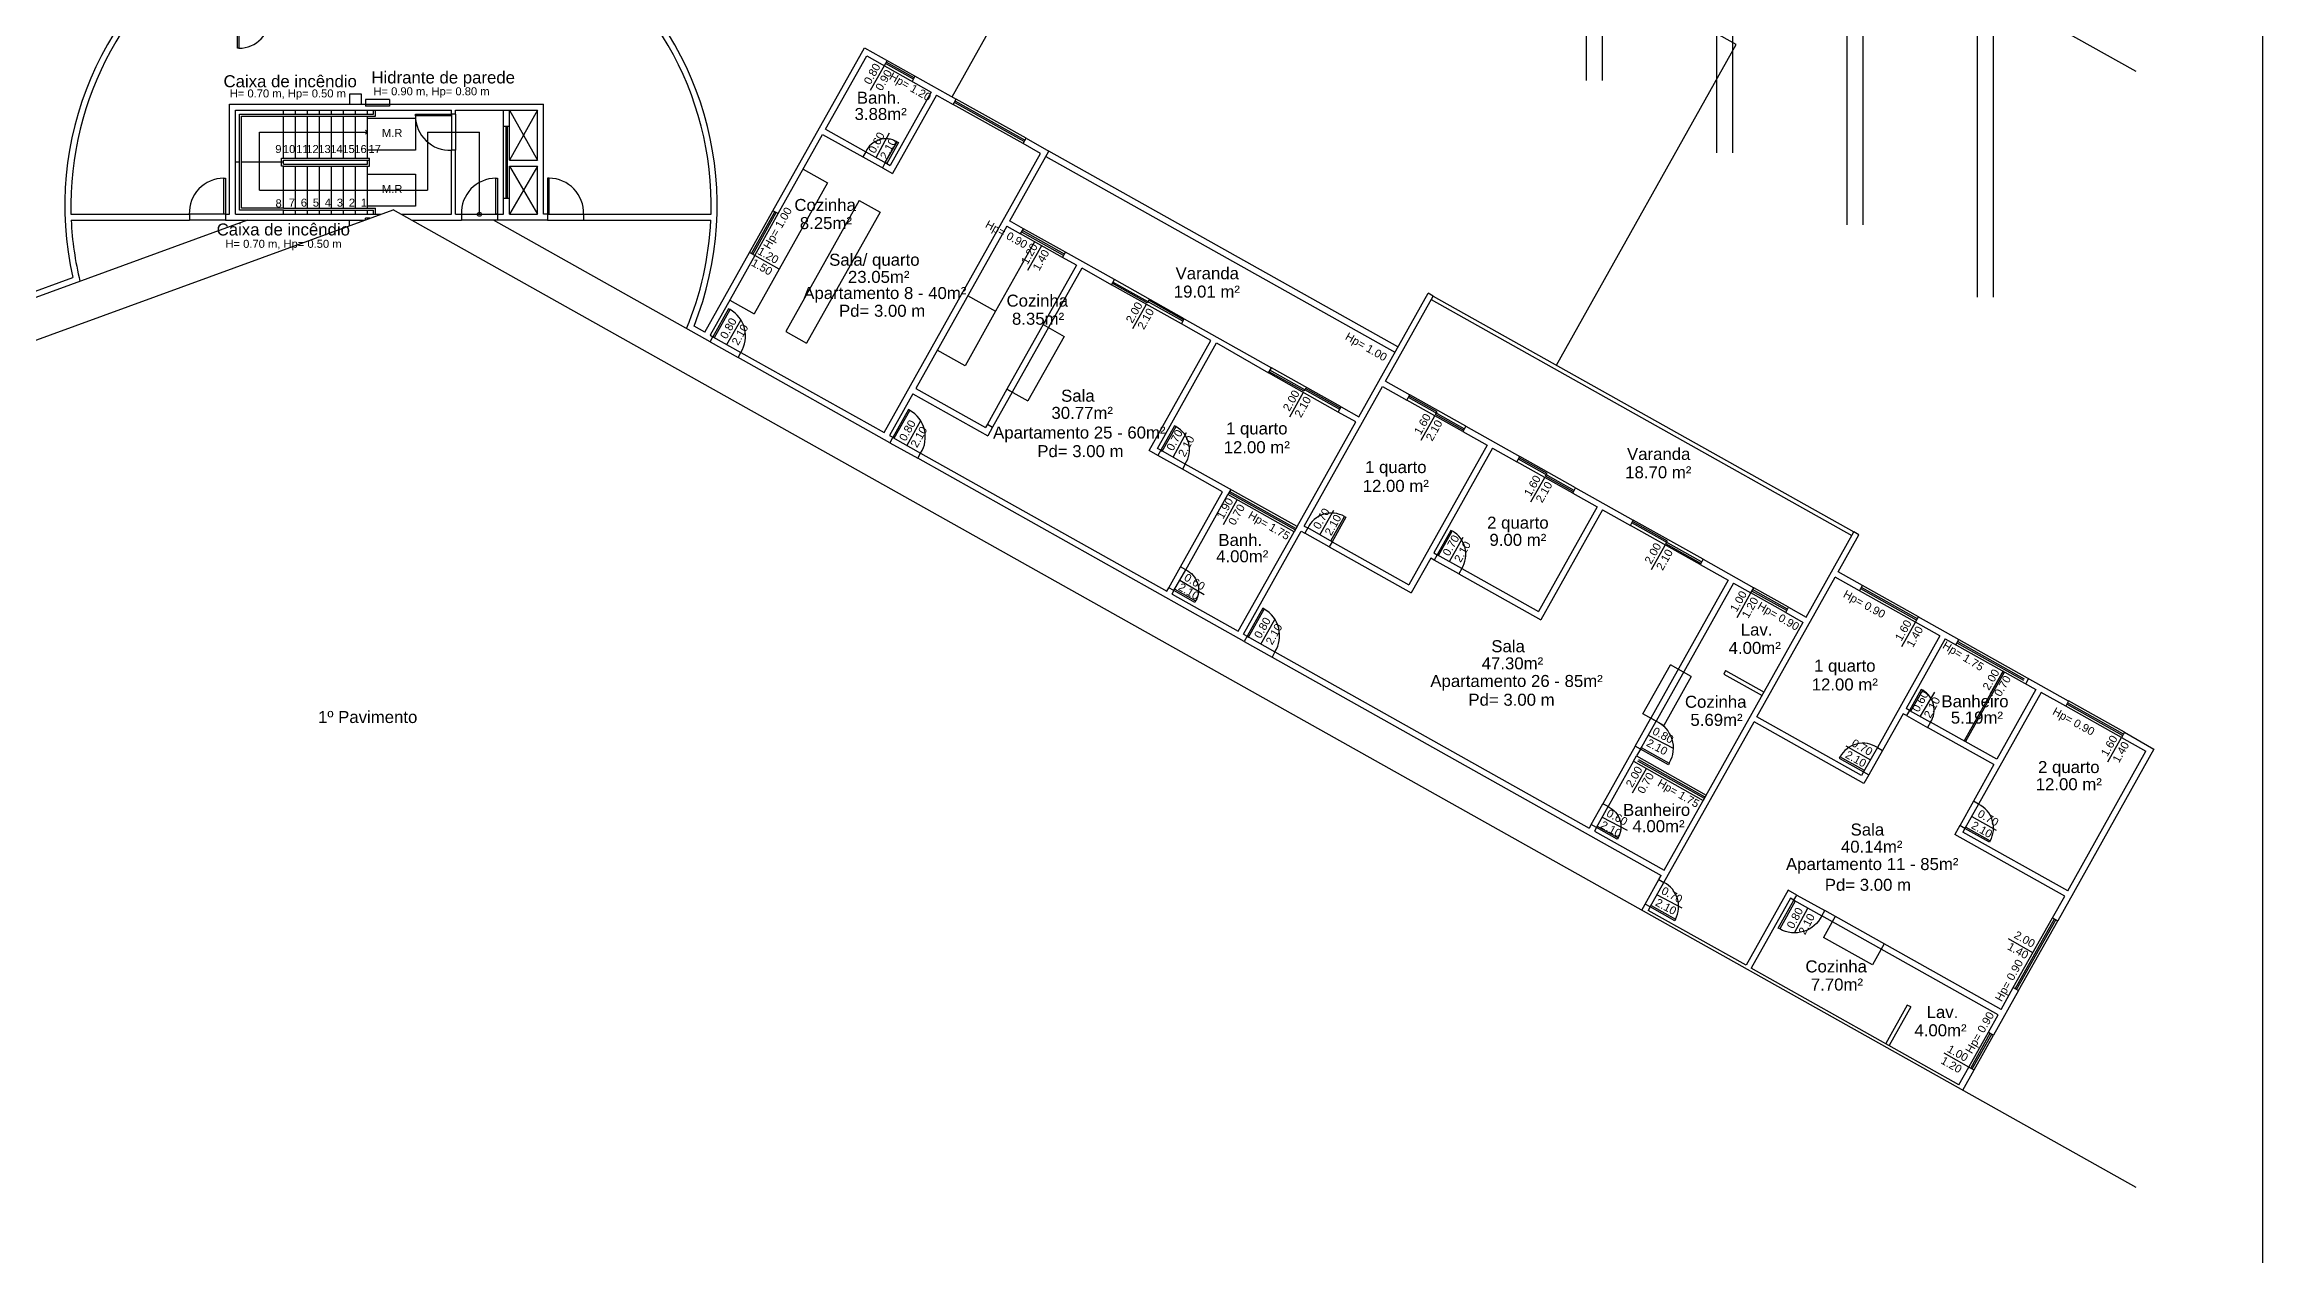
# Model space of a CAD drawing. Header units: millimetres. Extents: x -210 to 1173, y -437 to 320.
# Drawn here: x 736.5 to 792, y -213.7 to -183.4 of the extents above; entities that cross this region are included whole.
import ezdxf
from ezdxf.enums import TextEntityAlignment as Align

# ---------------------------------------------------------------- set-up
doc = ezdxf.new("R2010")
doc.units = ezdxf.units.MM
doc.header["$LTSCALE"] = 0.3
doc.linetypes.add('DASHDOTX2', pattern=[50.8, 25.4, -12.7, 0, -12.7])
doc.linetypes.add('DASHED2', pattern=[9.525, 6.35, -3.175])
for name, color, linetype in [('CORTE', 6, 'Continuous'), ('COTAS', 1, 'Continuous'), ('ESQUADRIAS', 3, 'Continuous'), ('LINHA DE CORTE', 6, 'DASHDOTX2'), ('PISO', 1, 'Continuous'), ('PROJEÇÃO', 1, 'DASHED2'), ('TEXTOS', 2, 'Continuous'), ('VISTA', 2, 'Continuous')]:
    doc.layers.add(name, color=color, linetype=linetype)
doc.styles.add('2MM 1_100', font='ARIAL.TTF', dxfattribs={"height": 0.2})
doc.styles.add('3MM 1_100', font='ARIAL.TTF', dxfattribs={"height": 0.3})

msp = doc.modelspace()

# ---------------------------------------------------------------- linework, layer by layer
for p, q in [((788.803, -184.12), (745.245, -159.686)), ((697.729, -204.917), (745.245, -187.578)), ((788.803, -212.011), (745.245, -187.578))]:
    msp.add_line(p, q)
at = {"layer": 'CORTE'}
for p, q in [((791.962, -145.996), (791.962, -190.996)), ((791.962, -173.888), (791.962, -218.888)), ((754.737, -187.601), (757.021, -183.528)), ((756.051, -185.564), (757.079, -183.732)), ((757.021, -183.528), (759.316, -184.815)), ((757.079, -183.732), (758.692, -184.637)), ((741.152, -184.941), (749.002, -184.941)), ((741.152, -187.691), (741.152, -184.941)), ((741.302, -185.091), (746.702, -185.091)), ((741.302, -187.691), (741.302, -185.091)), ((741.452, -184.941), (741.452, -184.941)), ((745.151, -184.821), (744.551, -184.821)), ((744.551, -184.821), (744.551, -184.991)), ((745.151, -184.991), (744.551, -184.991)), ((745.151, -184.821), (745.151, -184.991)), ((746.702, -185.191), (746.702, -185.091)), ((746.802, -185.091), (748.002, -185.091)), ((746.802, -185.191), (746.802, -185.091)), ((748.002, -185.091), (748.852, -185.091)), ((748.002, -187.691), (748.002, -185.091)), ((748.152, -186.341), (748.152, -185.091)), ((748.852, -185.091), (748.152, -186.341)), ((748.152, -185.091), (748.852, -186.341)), ((748.852, -186.341), (748.852, -185.091)), ((749.002, -187.691), (749.002, -184.941)), ((758.692, -184.637), (757.665, -186.47)), ((758.823, -184.711), (757.723, -186.674)), ((758.823, -184.711), (759.242, -184.946)), ((759.242, -184.946), (759.316, -184.815)), ((754.868, -187.675), (755.978, -185.695)), ((755.978, -185.695), (756.982, -186.258)), ((756.051, -185.564), (757.055, -186.127)), ((746.702, -187.691), (746.702, -186.091)), ((746.802, -187.691), (746.802, -186.091)), ((756.574, -186.023), (756.574, -186.023)), ((757.055, -186.127), (756.982, -186.258)), ((757.512, -193.147), (761.425, -186.17)), ((760.653, -187.852), (761.629, -186.112)), ((760.987, -185.924), (761.06, -185.793)), ((761.425, -186.17), (760.987, -185.924)), ((761.06, -185.793), (761.629, -186.112)), ((748.152, -186.341), (748.852, -186.341)), ((748.152, -186.491), (748.852, -186.491)), ((748.152, -187.691), (748.152, -186.491)), ((748.152, -186.491), (748.852, -187.691)), ((748.852, -186.491), (748.152, -187.691)), ((748.852, -187.691), (748.852, -186.491)), ((757.543, -186.401), (757.47, -186.532)), ((757.47, -186.532), (757.723, -186.674)), ((757.543, -186.401), (757.665, -186.47)), ((741.602, -187.841), (733.964, -190.629)), ((737.194, -187.691), (740.152, -187.691)), ((737.2, -187.841), (740.152, -187.841)), ((740.152, -187.691), (740.152, -187.841)), ((741.052, -187.691), (741.052, -187.841)), ((741.052, -187.691), (741.152, -187.691)), ((741.052, -187.841), (744.523, -187.841)), ((741.302, -187.691), (744.934, -187.691)), ((744.551, -187.831), (744.551, -187.791)), ((744.66, -187.791), (744.551, -187.791)), ((745.447, -187.691), (746.702, -187.691)), ((745.715, -187.841), (746.952, -187.841)), ((746.802, -187.691), (746.952, -187.691)), ((753.165, -190.878), (747.751, -187.841)), ((747.852, -187.691), (748.002, -187.691)), ((749.102, -187.841), (747.852, -187.841)), ((748.152, -187.691), (748.852, -187.691)), ((749.102, -187.691), (749.002, -187.691)), ((749.002, -187.841), (749.002, -187.841)), ((749.102, -187.691), (749.102, -187.841)), ((750.002, -187.691), (753.188, -187.691)), ((750.002, -187.691), (750.002, -187.841)), ((750.002, -187.841), (753.183, -187.841)), ((754.868, -187.675), (754.737, -187.601)), ((760.999, -188.052), (760.65, -187.857)), ((760.577, -187.987), (758.303, -192.043)), ((760.577, -187.987), (760.925, -188.183)), ((760.925, -188.183), (760.999, -188.052)), ((753.035, -190.637), (754.15, -188.648)), ((754.28, -188.721), (753.165, -190.71)), ((754.28, -188.721), (754.15, -188.648)), ((762.32, -188.965), (760.584, -192.061)), ((761.972, -188.77), (762.045, -188.639)), ((762.32, -188.965), (761.972, -188.77)), ((763.267, -189.324), (762.045, -188.639)), ((735.966, -189.739), (737.243, -189.273)), ((762.451, -189.038), (760.715, -192.135)), ((762.454, -189.033), (763.195, -189.452)), ((763.195, -189.452), (763.267, -189.324)), ((769.374, -192.749), (771.106, -189.66)), ((770.043, -191.862), (771.237, -189.734)), ((771.237, -189.734), (771.106, -189.66)), ((753.035, -190.637), (752.764, -190.485)), ((764.942, -190.427), (765.011, -190.303)), ((765.681, -190.849), (764.942, -190.427)), ((765.011, -190.303), (767.192, -191.525)), ((753.165, -190.71), (753.237, -190.75)), ((753.165, -190.878), (753.237, -190.75)), ((753.863, -191.27), (753.935, -191.141)), ((753.935, -191.141), (757.512, -193.147)), ((764.139, -193.597), (765.681, -190.849)), ((764.343, -193.54), (765.822, -190.904)), ((765.822, -190.904), (767.118, -191.656)), ((757.657, -193.398), (753.863, -191.269)), ((767.118, -191.656), (767.192, -191.525)), ((758.229, -192.174), (757.646, -193.215)), ((758.229, -192.174), (760.104, -193.225)), ((758.303, -192.043), (760.047, -193.021)), ((760.715, -192.135), (760.584, -192.061)), ((768.012, -195.481), (769.97, -191.993)), ((769.97, -191.993), (770.58, -192.335)), ((770.043, -191.862), (770.653, -192.204)), ((770.58, -192.335), (770.653, -192.204)), ((767.833, -195.496), (769.3, -192.879)), ((768.863, -192.634), (768.936, -192.503)), ((769.3, -192.879), (768.863, -192.634)), ((768.936, -192.503), (769.374, -192.749)), ((757.646, -193.215), (757.732, -193.264)), ((757.732, -193.264), (757.657, -193.398)), ((760.095, -192.934), (760.047, -193.021)), ((760.095, -192.934), (760.226, -193.007)), ((760.226, -193.007), (760.104, -193.225)), ((772.585, -193.459), (770.629, -196.949)), ((772.048, -192.987), (771.975, -193.118)), ((771.975, -193.118), (772.585, -193.46)), ((772.048, -192.987), (773.4, -193.745)), ((758.355, -193.789), (758.427, -193.661)), ((766.51, -198.364), (758.355, -193.789)), ((758.427, -193.661), (764.577, -197.109)), ((758.558, -193.734), (758.646, -193.783)), ((764.357, -193.72), (764.139, -193.597)), ((764.431, -193.589), (764.343, -193.54)), ((764.431, -193.589), (764.357, -193.72)), ((765.041, -193.931), (764.968, -194.062)), ((767.833, -195.496), (765.041, -193.931)), ((772.716, -193.533), (771.249, -196.15)), ((772.716, -193.533), (773.326, -193.876)), ((773.326, -193.876), (773.4, -193.745)), ((765.97, -194.624), (764.968, -194.062)), ((774.722, -194.658), (774.795, -194.527)), ((774.795, -194.527), (776.235, -195.335)), ((764.919, -196.499), (765.97, -194.624)), ((765.05, -196.572), (766.101, -194.697)), ((767.759, -195.626), (766.101, -194.697)), ((775.332, -195.001), (773.865, -197.618)), ((775.463, -195.074), (773.923, -197.822)), ((774.722, -194.658), (775.332, -195.001)), ((775.463, -195.074), (776.162, -195.466)), ((766.365, -198.112), (767.759, -195.626)), ((766.495, -198.185), (767.939, -195.612)), ((767.76, -195.627), (767.759, -195.626)), ((767.939, -195.612), (768.026, -195.661)), ((768.012, -195.481), (768.1, -195.53)), ((768.1, -195.53), (768.027, -195.661)), ((776.162, -195.466), (776.235, -195.335)), ((780.553, -197.757), (781.747, -195.629)), ((781.874, -195.7), (781.747, -195.629)), ((768.71, -195.872), (768.637, -196.003)), ((768.637, -196.003), (770.687, -197.153)), ((768.71, -195.873), (770.629, -196.949)), ((771.249, -196.15), (771.336, -196.199)), ((771.336, -196.199), (771.263, -196.33)), ((781.355, -196.625), (781.874, -195.7)), ((765.05, -196.572), (764.919, -196.499)), ((771.175, -196.281), (770.687, -197.153)), ((771.263, -196.33), (771.175, -196.281)), ((771.947, -196.541), (771.873, -196.672)), ((771.873, -196.672), (773.923, -197.822)), ((771.947, -196.541), (773.865, -197.618)), ((777.979, -196.313), (777.906, -196.444)), ((777.906, -196.444), (778.605, -196.836)), ((777.979, -196.313), (779.245, -197.023)), ((779.325, -200.245), (781.282, -196.756)), ((781.892, -197.098), (781.282, -196.756)), ((781.966, -196.968), (781.355, -196.625)), ((764.577, -197.109), (764.626, -197.022)), ((764.757, -197.095), (764.626, -197.022)), ((764.708, -197.183), (764.757, -197.095)), ((764.708, -197.183), (766.365, -198.112)), ((778.605, -196.836), (776.673, -200.281)), ((778.736, -196.909), (776.804, -200.355)), ((778.736, -196.909), (779.172, -197.154)), ((779.172, -197.154), (779.245, -197.023)), ((781.892, -197.098), (781.966, -196.968)), ((777.005, -204.079), (780.48, -197.887)), ((780.044, -197.643), (780.117, -197.512)), ((780.044, -197.643), (780.48, -197.888)), ((780.117, -197.512), (780.554, -197.757)), ((783.288, -197.88), (783.362, -197.75)), ((783.899, -198.223), (783.288, -197.88)), ((787.109, -199.858), (783.356, -197.75)), ((766.495, -198.185), (766.583, -198.234)), ((766.583, -198.234), (766.51, -198.364)), ((783.899, -198.223), (782.334, -201.014)), ((784.03, -198.296), (783.052, -200.039)), ((784.03, -198.296), (786.298, -199.568)), ((767.28, -198.625), (767.208, -198.755)), ((767.208, -198.755), (776.934, -204.21)), ((767.28, -198.625), (775.133, -203.029)), ((785.479, -199.106), (784.5, -200.85)), ((785.514, -199.125), (784.535, -200.869)), ((783.139, -200.088), (783.052, -200.039)), ((783.139, -200.088), (783.066, -200.219)), ((786.429, -199.64), (784.864, -202.431)), ((786.298, -199.568), (785.32, -201.31)), ((787.04, -199.982), (786.429, -199.64)), ((787.113, -199.851), (787.04, -199.982)), ((776.804, -200.355), (776.673, -200.281)), ((777.002, -204.388), (779.252, -200.376)), ((782, -201.916), (779.252, -200.376)), ((781.942, -201.711), (779.325, -200.245)), ((782.979, -200.17), (782.465, -201.087)), ((783.066, -200.219), (782.979, -200.17)), ((783.663, -200.381), (783.59, -200.512)), ((785.247, -201.441), (783.59, -200.512)), ((785.32, -201.31), (783.663, -200.381)), ((788.509, -200.633), (788.436, -200.764)), ((788.509, -200.633), (789.247, -201.055)), ((776.282, -200.979), (775.475, -202.419)), ((776.413, -201.053), (776.282, -200.979)), ((776.413, -201.053), (776.315, -201.227)), ((782.334, -201.014), (782.465, -201.087)), ((789.247, -201.055), (786.841, -205.344)), ((787.09, -204.595), (789.046, -201.106)), ((788.436, -200.764), (789.046, -201.106)), ((776.242, -201.358), (775.606, -202.492)), ((776.242, -201.358), (777.985, -202.336)), ((776.315, -201.227), (778.058, -202.205)), ((781.991, -201.624), (781.942, -201.711)), ((781.991, -201.624), (782.122, -201.698)), ((782.122, -201.698), (782, -201.916)), ((785.247, -201.441), (784.733, -202.358)), ((775.606, -202.492), (775.475, -202.419)), ((784.864, -202.431), (784.733, -202.358)), ((775.182, -202.942), (775.133, -203.029)), ((775.312, -203.015), (775.182, -202.942)), ((775.312, -203.015), (775.264, -203.103)), ((775.264, -203.102), (777.007, -204.08)), ((784.391, -202.968), (784.268, -203.186)), ((787.017, -204.727), (784.268, -203.186)), ((784.521, -203.042), (784.391, -202.968)), ((784.521, -203.042), (784.472, -203.129)), ((787.091, -204.596), (784.472, -203.129)), ((776.874, -204.316), (776.933, -204.21)), ((776.874, -204.316), (777.002, -204.388)), ((776.446, -205.079), (776.531, -204.927)), ((776.659, -204.999), (776.531, -204.927)), ((776.659, -204.999), (776.61, -205.086)), ((779.052, -206.456), (776.61, -205.086)), ((780.105, -204.579), (779.052, -206.456)), ((780.162, -204.783), (779.183, -206.53)), ((780.323, -204.701), (780.105, -204.579)), ((780.249, -204.832), (780.162, -204.783)), ((780.249, -204.832), (780.323, -204.701)), ((780.947, -205.223), (781.021, -205.092)), ((785.426, -207.56), (781.021, -205.092)), ((786.71, -205.271), (787.016, -204.726)), ((785.353, -207.691), (780.947, -205.223)), ((786.71, -205.271), (786.841, -205.344)), ((784.371, -209.442), (779.183, -206.53)), ((785.863, -207.089), (785.239, -208.201)), ((785.426, -207.56), (785.732, -207.015)), ((785.732, -207.015), (785.863, -207.089)), ((785.109, -208.127), (785.353, -207.691)), ((785.109, -208.127), (785.239, -208.201)), ((784.824, -208.636), (784.824, -208.636)), ((784.824, -208.636), (784.824, -208.636)), ((784.371, -209.442), (784.619, -209)), ((784.467, -209.579), (784.75, -209.073)), ((784.619, -209), (784.75, -209.073))]:
    msp.add_line(p, q, dxfattribs=at)
msp.add_lwpolyline([(744.451, -184.941), (744.451, -184.691), (744.151, -184.691), (744.151, -184.941)], close=True, dxfattribs=at)
msp.add_lwpolyline([(744.151, -187.977), (744.151, -187.841), (744.451, -187.841), (744.451, -187.867)], dxfattribs=at)
for radius, start, end in [(8.15, 338.3048, 192.7624), (8, 120.7439, 181.5674), (8, 358.4307, 61.556), (8, 182.6425, 193.7063), (8, 337.3907, 357.3556)]:
    msp.add_arc((745.191, -187.472), radius, start, end, dxfattribs=at)
at = {"layer": 'COTAS'}
for p, q in [((757.177, -184.588), (757.521, -183.975)), ((741.902, -187.091), (741.902, -185.641)), ((741.902, -185.641), (744.602, -185.641)), ((744.602, -185.641), (744.552, -185.59)), ((744.602, -185.641), (744.552, -185.69)), ((746.102, -185.641), (747.402, -185.641)), ((746.102, -185.641), (746.102, -187.091)), ((747.402, -187.691), (747.402, -185.641)), ((757.317, -186.274), (757.647, -185.653)), ((741.902, -187.091), (746.102, -187.091)), ((761.108, -189.084), (761.452, -188.47)), ((754.894, -189.065), (754.281, -188.721)), ((763.726, -190.549), (764.07, -189.936)), ((753.586, -190.946), (753.93, -190.333)), ((767.651, -192.751), (767.995, -192.138)), ((758.422, -192.852), (758.078, -193.465)), ((770.932, -193.339), (771.276, -192.725)), ((764.736, -193.76), (765.067, -193.14)), ((773.678, -194.879), (774.022, -194.266)), ((765.995, -195.443), (766.339, -194.83)), ((768.405, -195.701), (768.749, -195.088)), ((771.641, -196.37), (771.985, -195.757)), ((776.69, -196.568), (777.034, -195.955)), ((764.903, -196.834), (765.509, -197.19)), ((778.828, -197.767), (779.172, -197.154)), ((766.931, -198.429), (767.275, -197.816)), ((782.944, -198.493), (783.288, -197.88)), ((785.481, -199.103), (785.157, -199.677)), ((783.758, -199.629), (783.401, -200.235)), ((776.609, -200.704), (777.229, -201.034)), ((781.549, -200.975), (782.162, -201.319)), ((788.092, -201.377), (788.436, -200.764)), ((776.218, -202.151), (776.562, -201.538)), ((775.459, -202.754), (776.079, -203.084)), ((784.694, -202.737), (785.307, -203.081)), ((776.831, -204.693), (777.451, -205.024)), ((780.267, -205.648), (780.598, -205.028)), ((786.221, -206.143), (785.608, -205.799)), ((784.619, -209), (784.006, -208.656))]:
    msp.add_line(p, q, dxfattribs=at)
msp.add_circle((747.402, -187.691), 0.05, dxfattribs=at)
at = {"layer": 'ESQUADRIAS'}
for p, q in [((761.014, -185.876), (759.269, -184.898)), ((761.033, -185.841), (759.288, -184.863)), ((754.197, -188.675), (754.784, -187.628)), ((754.232, -188.694), (754.819, -187.647)), ((761.999, -188.722), (760.952, -188.135)), ((762.018, -188.687), (760.972, -188.1)), ((764.088, -189.904), (763.216, -189.415)), ((764.976, -190.364), (763.232, -189.386)), ((764.126, -189.836), (764.087, -189.906)), ((764.999, -190.325), (764.126, -189.836)), ((768.008, -192.114), (767.136, -191.625)), ((768.9, -192.569), (767.155, -191.59)), ((768.047, -192.045), (768.008, -192.114)), ((768.919, -192.534), (768.047, -192.045)), ((772.012, -193.052), (770.616, -192.27)), ((771.334, -192.626), (770.636, -192.235)), ((771.294, -192.696), (771.334, -192.626)), ((771.992, -193.087), (771.294, -192.696)), ((774.758, -194.593), (773.363, -193.81)), ((774.08, -194.167), (773.382, -193.775)), ((774.041, -194.236), (774.08, -194.167)), ((774.739, -194.628), (774.041, -194.236)), ((777.943, -196.379), (776.198, -195.401)), ((777.09, -195.855), (776.218, -195.366)), ((777.051, -195.925), (777.09, -195.855)), ((777.923, -196.414), (777.051, -195.925)), ((780.071, -197.595), (779.199, -197.106)), ((780.091, -197.56), (779.218, -197.071)), ((783.315, -197.832), (781.919, -197.05)), ((783.335, -197.798), (781.939, -197.015)), ((788.462, -200.716), (787.067, -199.934)), ((788.482, -200.681), (787.086, -199.899)), ((785.78, -207.042), (786.758, -205.298)), ((785.815, -207.062), (786.793, -205.317)), ((784.667, -209.027), (785.157, -208.154)), ((784.702, -209.046), (785.191, -208.174))]:
    msp.add_line(p, q, dxfattribs=at)
at = {"layer": 'ESQUADRIAS', "extrusion": (-4.20167e-10, 2.37721e-09, 1), "elevation": 0}
msp.add_lwpolyline([(741.352, -182.741), (741.392, -182.741), (741.392, -183.541), (741.352, -183.541)], close=True, dxfattribs=at)
at = {"layer": 'ESQUADRIAS'}
for points in [[(746.702, -185.191), (746.702, -185.231), (745.802, -185.231), (745.802, -185.191)], [(757.578, -186.42), (757.544, -186.401), (757.837, -185.877), (757.872, -185.897)], [(741.052, -187.691), (741.012, -187.691), (741.012, -186.791), (741.052, -186.791)], [(747.852, -187.691), (747.812, -187.691), (747.812, -186.791), (747.852, -186.791)], [(749.102, -187.691), (749.142, -187.691), (749.142, -186.791), (749.102, -186.791)], [(753.237, -190.75), (753.272, -190.77), (753.663, -190.072), (753.628, -190.052)], [(757.729, -193.269), (757.764, -193.289), (758.155, -192.591), (758.12, -192.572)], [(764.431, -193.589), (764.465, -193.608), (764.808, -192.998), (764.773, -192.978)], [(768.71, -195.872), (768.675, -195.853), (769.018, -195.242), (769.053, -195.262)], [(771.336, -196.199), (771.371, -196.219), (771.713, -195.608), (771.678, -195.589)], [(766.583, -198.234), (766.618, -198.254), (767.009, -197.556), (766.974, -197.536)], [(783.139, -200.088), (783.174, -200.108), (783.468, -199.584), (783.433, -199.565)], [(781.991, -201.624), (782.011, -201.589), (781.4, -201.247), (781.381, -201.281)], [(784.523, -203.042), (784.542, -203.008), (785.153, -203.349), (785.134, -203.384)], [(776.679, -204.964), (777.289, -205.307), (777.27, -205.342), (776.659, -204.999)]]:
    msp.add_lwpolyline(points, close=True, dxfattribs=at)
at = {"layer": 'ESQUADRIAS', "extrusion": (-5.99313e-17, -1.06793e-16, -1)}
msp.add_lwpolyline([(-764.756, -197.095), (-764.776, -197.061), (-765.299, -197.354), (-765.28, -197.389)], close=True, dxfattribs=at)
at = {"layer": 'ESQUADRIAS', "extrusion": (-5.98874e-17, -1.06818e-16, -1)}
for points in [[(-776.413, -201.053), (-776.432, -201.018), (-777.13, -201.409), (-777.111, -201.444)], [(-775.312, -203.015), (-775.332, -202.98), (-775.855, -203.274), (-775.836, -203.309)]]:
    msp.add_lwpolyline(points, close=True, dxfattribs=at)
at = {"layer": 'ESQUADRIAS', "extrusion": (3.07119e-13, 8.67055e-14, -1), "elevation": 0}
msp.add_lwpolyline([(-780.249, -204.832), (-780.284, -204.852), (-779.893, -205.55), (-779.858, -205.53)], close=True, dxfattribs=at)
at = {"layer": 'LINHA DE CORTE'}
for p, q in [((746.802, -185.191), (746.702, -185.191)), ((746.802, -186.091), (746.702, -186.091)), ((746.952, -187.691), (746.952, -187.841)), ((747.852, -187.691), (747.852, -187.841))]:
    msp.add_line(p, q, dxfattribs=at)
at = {"layer": 'PISO'}
for p, q in [((742.502, -185.191), (742.502, -185.091)), ((742.802, -185.191), (742.802, -185.091)), ((743.102, -185.191), (743.102, -185.091)), ((743.402, -185.191), (743.402, -185.091)), ((743.702, -185.191), (743.702, -185.091)), ((744.002, -185.191), (744.002, -185.091)), ((744.602, -185.191), (744.602, -185.091)), ((742.502, -186.291), (742.502, -185.241)), ((742.802, -186.291), (742.802, -185.241)), ((743.102, -186.291), (743.102, -185.241)), ((743.402, -186.291), (743.402, -185.241)), ((743.702, -186.291), (743.702, -185.241)), ((744.002, -186.291), (744.002, -185.241)), ((744.602, -186.291), (744.602, -185.241)), ((746.702, -185.191), (746.702, -186.091)), ((746.802, -185.191), (746.802, -186.091)), ((741.402, -186.391), (741.302, -186.391)), ((742.502, -186.391), (741.452, -186.391)), ((742.502, -187.541), (742.502, -186.491)), ((741.052, -187.691), (740.152, -187.691)), ((741.052, -187.841), (740.152, -187.841)), ((742.502, -187.691), (742.502, -187.591)), ((746.952, -187.691), (747.852, -187.691)), ((747.852, -187.841), (746.952, -187.841)), ((749.102, -187.691), (750.002, -187.691)), ((749.102, -187.841), (750.002, -187.841)), ((764.942, -190.427), (763.195, -189.452)), ((765.011, -190.303), (763.267, -189.324)), ((761.086, -191.474), (761.135, -191.387)), ((768.863, -192.634), (767.119, -191.656)), ((768.936, -192.503), (767.192, -191.525)), ((760.584, -192.061), (760.095, -192.934)), ((760.715, -192.135), (760.226, -193.007)), ((771.975, -193.118), (770.58, -192.335)), ((772.048, -192.987), (770.653, -192.204)), ((764.968, -194.062), (764.357, -193.72)), ((765.041, -193.931), (764.431, -193.589)), ((774.722, -194.658), (773.326, -193.876)), ((774.795, -194.527), (773.4, -193.745)), ((768.637, -196.003), (768.027, -195.661)), ((768.71, -195.872), (768.1, -195.53)), ((777.906, -196.444), (776.162, -195.466)), ((777.979, -196.313), (776.235, -195.335)), ((771.947, -196.541), (771.336, -196.199)), ((764.626, -197.022), (764.919, -196.499)), ((764.756, -197.095), (765.05, -196.572)), ((771.873, -196.672), (771.263, -196.33)), ((776.282, -200.979), (776.673, -200.281)), ((776.413, -201.053), (776.804, -200.355)), ((782.334, -201.014), (781.991, -201.624)), ((782.465, -201.087), (782.122, -201.697)), ((775.182, -202.942), (775.475, -202.419)), ((775.312, -203.015), (775.606, -202.492)), ((784.734, -202.358), (784.392, -202.969)), ((784.865, -202.431), (784.523, -203.042)), ((776.531, -204.927), (776.874, -204.316)), ((776.659, -204.999), (777.002, -204.388)), ((780.249, -204.832), (780.947, -205.223)), ((780.323, -204.701), (781.021, -205.092))]:
    msp.add_line(p, q, dxfattribs=at)
at = {"layer": 'PISO', "extrusion": (1.06843e-16, -5.98433e-17, -1)}
for p, q in [((757.055, -186.127), (757.578, -186.42)), ((756.982, -186.258), (757.505, -186.551))]:
    msp.add_line(p, q, dxfattribs=at)
at = {"layer": 'PISO', "extrusion": (1.06824e-16, -5.98768e-17, -1)}
for p, q in [((753.165, -190.878), (753.863, -191.27)), ((753.237, -190.75), (753.935, -191.141))]:
    msp.add_line(p, q, dxfattribs=at)
at = {"layer": 'PISO', "extrusion": (1.06818e-16, -5.98874e-17, -1)}
for p, q in [((757.657, -193.398), (758.355, -193.789)), ((757.729, -193.269), (758.427, -193.661)), ((766.51, -198.364), (767.208, -198.755)), ((766.583, -198.234), (767.28, -198.625))]:
    msp.add_line(p, q, dxfattribs=at)
at = {"layer": 'PISO', "extrusion": (1.06837e-16, -5.98539e-17, -1)}
for p, q in [((783.139, -200.088), (783.663, -200.381)), ((783.066, -200.219), (783.59, -200.512))]:
    msp.add_line(p, q, dxfattribs=at)
at = {"layer": 'PISO'}
for points in [[(744.602, -185.289), (745.802, -185.289), (745.802, -186.089), (744.602, -186.089)], [(744.602, -186.689), (745.802, -186.689), (745.802, -187.489), (744.602, -187.489)]]:
    msp.add_lwpolyline(points, close=True, dxfattribs=at)
at = {"layer": 'PISO', "extrusion": (-4.19464e-10, 2.37568e-09, 1)}
msp.add_arc((741.392, -182.78, 0), 0.761, 269.999, 2.9366, dxfattribs=at)
at = {"layer": 'PISO'}
for centre, radius, start, end in [((746.666, -185.228), 0.864, 180.2167, 272.3852), ((757.562, -186.367), 0.561, 60.7465, 154.6964), ((741.015, -187.655), 0.864, 90.2167, 182.3852), ((747.815, -187.655), 0.864, 90.2167, 182.3852), ((749.138, -187.655), 0.864, 357.6128, 89.7813), ((753.291, -190.736), 0.761, 327.791, 60.7286), ((757.783, -193.255), 0.761, 327.7853, 60.7229), ((764.484, -193.574), 0.661, 327.359, 60.7284), ((768.694, -195.819), 0.661, 60.7386, 154.1079), ((771.39, -196.185), 0.661, 327.3472, 60.7166), ((766.637, -198.22), 0.761, 327.7853, 60.7229), ((783.193, -200.074), 0.561, 326.791, 60.7409), ((781.977, -201.57), 0.661, 57.3234, 150.6928), ((784.576, -203.026), 0.661, 330.7889, 64.1583), ((776.686, -204.991), 0.681, 332.3678, 62.3678)]:
    msp.add_arc(centre, radius, start, end, dxfattribs=at)
at = {"layer": 'PISO', "extrusion": (-5.99313e-17, -1.06793e-16, -1)}
msp.add_arc((-764.81, -197.079), 0.561, 115.3508, 209.3007, dxfattribs=at)
at = {"layer": 'PISO', "extrusion": (-5.98874e-17, -1.06818e-16, -1)}
for centre, radius, start, end in [((-776.482, -201.031), 0.749, 115.506, 209.6781), ((-775.366, -202.999), 0.561, 115.3272, 209.2771)]:
    msp.add_arc(centre, radius, start, end, dxfattribs=at)
at = {"layer": 'PISO', "extrusion": (3.07119e-13, 8.67055e-14, -1)}
msp.add_arc((-780.265, -204.886), 0.761, 206.3215, 299.2591, dxfattribs=at)
at = {"layer": 'PROJEÇÃO'}
for p, q in [((757.521, -183.975), (757.595, -183.844)), ((758.246, -184.318), (757.548, -183.927)), ((758.265, -184.283), (757.568, -183.892)), ((758.219, -184.366), (758.292, -184.235)), ((744.302, -185.191), (744.302, -185.091)), ((744.302, -186.291), (744.302, -185.241)), ((748.002, -185.491), (748.152, -185.491)), ((748.057, -185.491), (748.057, -187.291)), ((748.097, -185.491), (748.097, -187.291)), ((748.002, -187.291), (748.152, -187.291)), ((766.175, -194.566), (766.102, -194.697)), ((767.786, -195.579), (766.129, -194.649)), ((767.805, -195.544), (766.148, -194.614)), ((767.832, -195.496), (767.759, -195.626)), ((784.297, -198.45), (784.37, -198.319)), ((784.324, -198.402), (786.068, -199.38)), ((784.343, -198.367), (786.088, -199.345)), ((786.041, -199.428), (786.115, -199.297)), ((776.242, -201.358), (776.315, -201.227)), ((778.013, -202.288), (776.269, -201.31)), ((778.033, -202.253), (776.288, -201.275)), ((777.988, -202.328), (778.061, -202.197))]:
    msp.add_line(p, q, dxfattribs=at)
at = {"layer": 'VISTA'}
for p, q in [((775.058, -167.585), (775.058, -184.351)), ((775.458, -167.585), (775.458, -184.351)), ((778.315, -169.388), (778.315, -186.154)), ((778.715, -169.388), (778.715, -186.154)), ((781.572, -171.192), (781.572, -187.957)), ((781.972, -171.192), (781.972, -187.957)), ((784.828, -172.995), (784.828, -189.76)), ((785.228, -172.995), (785.228, -189.76)), ((759.212, -184.756), (764.457, -175.404)), ((778.804, -183.45), (764.457, -175.404)), ((774.313, -191.459), (778.804, -183.45)), ((744.752, -185.191), (744.752, -185.091)), ((744.802, -185.241), (744.802, -185.091)), ((760.987, -185.924), (759.242, -184.946)), ((761.06, -185.793), (759.316, -184.815)), ((741.402, -185.191), (744.752, -185.191)), ((741.402, -187.591), (741.402, -185.191)), ((741.452, -185.241), (744.802, -185.241)), ((741.452, -187.541), (741.452, -185.241)), ((761.555, -186.244), (770.279, -191.136)), ((770.354, -191.002), (761.629, -186.112)), ((742.452, -186.291), (744.652, -186.291)), ((742.452, -186.491), (742.452, -186.291)), ((742.502, -186.491), (742.452, -186.491)), ((742.502, -186.341), (744.652, -186.341)), ((742.502, -186.441), (742.502, -186.341)), ((742.502, -186.441), (744.602, -186.441)), ((742.502, -186.491), (744.652, -186.491)), ((742.802, -187.541), (742.802, -186.491)), ((743.102, -187.541), (743.102, -186.491)), ((743.402, -187.541), (743.402, -186.491)), ((743.702, -187.541), (743.702, -186.491)), ((744.002, -187.541), (744.002, -186.491)), ((744.302, -187.541), (744.302, -186.491)), ((744.602, -186.441), (744.602, -186.341)), ((744.602, -187.541), (744.602, -186.491)), ((744.652, -186.341), (744.652, -186.291)), ((744.652, -186.491), (744.652, -186.341)), ((755.491, -186.562), (756.103, -186.905)), ((756.103, -186.905), (754.269, -190.176)), ((756.888, -187.345), (755.054, -190.617)), ((756.887, -187.345), (757.411, -187.639)), ((742.502, -187.591), (741.402, -187.591)), ((742.502, -187.541), (741.452, -187.541)), ((742.502, -187.541), (744.802, -187.541)), ((742.502, -187.591), (744.752, -187.591)), ((742.802, -187.691), (742.802, -187.591)), ((743.102, -187.691), (743.102, -187.591)), ((743.402, -187.691), (743.402, -187.591)), ((743.702, -187.691), (743.702, -187.591)), ((744.002, -187.691), (744.002, -187.591)), ((744.302, -187.691), (744.302, -187.591)), ((744.602, -187.691), (744.602, -187.591)), ((744.752, -187.691), (744.752, -187.591)), ((744.802, -187.691), (744.802, -187.541)), ((754.15, -188.648), (754.737, -187.601)), ((754.281, -188.721), (754.868, -187.675)), ((757.411, -187.639), (755.578, -190.91)), ((761.273, -188.378), (760.299, -190.116)), ((761.972, -188.77), (760.925, -188.183)), ((762.045, -188.639), (760.999, -188.052)), ((753.659, -189.834), (754.269, -190.178)), ((760.299, -190.116), (759.537, -191.475)), ((759.6, -189.724), (760.299, -190.116)), ((771.188, -189.822), (781.697, -195.715)), ((771.237, -189.734), (781.747, -195.629)), ((755.054, -190.617), (755.578, -190.91)), ((761.488, -190.449), (762.012, -190.742)), ((759.537, -191.475), (758.841, -191.084)), ((762.012, -190.742), (761.108, -192.355)), ((760.584, -192.061), (761.108, -192.355)), ((780.044, -197.643), (779.172, -197.154)), ((780.117, -197.512), (779.245, -197.023)), ((783.288, -197.88), (781.892, -197.098)), ((783.362, -197.75), (781.966, -196.968)), ((776.477, -200.171), (777.162, -198.95)), ((777.685, -199.244), (777.162, -198.95)), ((777.685, -199.244), (777, -200.465)), ((778.543, -199.094), (778.494, -199.181)), ((778.494, -199.181), (779.453, -199.719)), ((778.543, -199.094), (779.502, -199.632)), ((788.436, -200.764), (787.04, -199.982)), ((788.509, -200.633), (787.113, -199.851)), ((777, -200.465), (776.477, -200.171)), ((781.282, -205.239), (780.989, -205.762)), ((785.732, -207.015), (786.71, -205.271)), ((785.863, -207.089), (786.841, -205.344)), ((782.211, -206.447), (780.989, -205.762)), ((782.504, -205.923), (782.211, -206.447)), ((783.081, -207.45), (782.543, -208.409)), ((783.168, -207.499), (782.63, -208.458)), ((783.168, -207.499), (783.081, -207.45)), ((784.619, -209), (785.109, -208.127)), ((784.75, -209.073), (785.239, -208.201))]:
    msp.add_line(p, q, dxfattribs=at)

# ---------------------------------------------------------------- texts
at = {"layer": 'TEXTOS', "style": '2MM 1_100'}
for s, rotation, p in [('0.80', 60.7166, (757.213, -184.182)), ('0.90', 60.7166, (757.502, -184.339)), ('Hp= 1.20', 330.1792, (758.17, -184.504)), ('0.60', 61.9287, (757.322, -185.901)), ('2.10', 61.9287, (757.615, -186.052)), ('Hp= 1.00', 60.1759, (754.851, -188.035)), ('Hp= 0.90', 331.254, (760.571, -188.192)), ('1.20', 60.7166, (761.143, -188.678)), ('1.50', 330.7133, (754.461, -189.008)), ('1.20', 330.7133, (754.618, -188.718)), ('1.40', 60.7166, (761.433, -188.835)), ('2.00', 60.7166, (763.762, -190.144)), ('2.10', 60.7166, (764.051, -190.301)), ('0.80', 60.7166, (753.621, -190.54)), ('2.10', 60.7166, (753.911, -190.697)), ('Hp= 1.00', 330.1792, (769.562, -191.002)), ('2.00', 60.7166, (767.686, -192.346)), ('2.10', 60.7166, (767.976, -192.503)), ('0.80', 60.7166, (758.095, -193.092)), ('1.60', 60.7166, (770.967, -192.933)), ('2.10', 60.7166, (771.257, -193.09)), ('2.10', 60.7166, (758.382, -193.254)), ('0.70', 61.9287, (764.771, -193.334)), ('2.10', 61.9287, (765.064, -193.485)), ('1.60', 60.7166, (773.714, -194.474)), ('2.10', 60.7166, (774.004, -194.631)), ('1.90', 60.7166, (766.03, -195.038)), ('0.70', 60.7166, (766.32, -195.195)), ('Hp= 1.75', 330.1792, (767.136, -195.467)), ('0.70', 60.7166, (768.44, -195.296)), ('2.10', 60.7166, (768.73, -195.453)), ('0.70', 60.7166, (771.677, -195.965)), ('2.10', 60.7166, (771.966, -196.122)), ('2.00', 60.7166, (776.725, -196.163)), ('2.10', 60.7166, (777.015, -196.32)), ('0.60', 329.5046, (765.274, -196.874)), ('2.10', 329.5046, (765.129, -197.114)), ('1.00', 60.7166, (778.863, -197.361)), ('1.20', 60.7166, (779.153, -197.519)), ('Hp= 0.90', 331.2415, (782.01, -197.431)), ('0.80', 60.7166, (766.966, -198.024)), ('Hp= 0.90', 330.1792, (779.863, -197.734)), ('1.60', 60.7041, (782.98, -198.088)), ('2.10', 60.7166, (767.256, -198.181)), ('1.40', 60.7041, (783.269, -198.245)), ('Hp= 1.75', 328.7078, (784.481, -198.731)), ('2.00', 60.1352, (785.173, -199.317)), ('0.70', 60.1352, (785.461, -199.477)), ('0.60', 61.9287, (783.406, -199.862)), ('2.10', 61.9287, (783.699, -200.013)), ('Hp= 0.90', 331.2415, (787.24, -200.364)), ('0.80', 331.9287, (776.981, -200.709)), ('2.10', 331.9287, (776.83, -201.002)), ('2.10', 330.7404, (781.798, -201.3)), ('0.70', 330.7404, (781.955, -201.01)), ('1.60', 60.7041, (788.127, -200.972)), ('1.40', 60.7041, (788.417, -201.129)), ('2.00', 60.7166, (776.254, -201.745)), ('0.70', 60.7166, (776.543, -201.902)), ('Hp= 1.75', 330.1792, (777.366, -202.16)), ('2.10', 331.9287, (775.681, -203.052)), ('0.60', 331.9287, (775.831, -202.759)), ('2.10', 330.7404, (784.947, -203.065)), ('0.70', 330.7404, (785.104, -202.775)), ('0.70', 331.9287, (777.203, -204.698)), ('2.10', 331.9287, (777.052, -204.991)), ('0.80', 61.9107, (780.272, -205.275)), ('2.10', 61.9107, (780.566, -205.426)), ('2.00', 330.7199, (786.016, -205.805)), ('1.40', 330.7199, (785.851, -206.092)), ('Hp= 0.90', 61.2573, (785.625, -206.833)), ('Hp= 0.90', 60.1759, (784.892, -208.139)), ('1.20', 330.7133, (784.186, -208.943)), ('1.00', 330.7133, (784.344, -208.653))]:
    msp.add_text(s, height=0.2, rotation=rotation, dxfattribs=at).set_placement(p, align=Align.MIDDLE_CENTER)
at = {"layer": 'TEXTOS'}
for s, height, style, p in [('Caixa de incêndio', 0.3, '3MM 1_100', (742.672, -184.367)), ('H= 0.70 m, Hp= 0.50 m', 0.2, '2MM 1_100', (742.613, -184.671)), ('Hidrante de parede', 0.3, '3MM 1_100', (746.496, -184.272)), ('H= 0.90 m, Hp= 0.80 m', 0.2, '2MM 1_100', (746.203, -184.618)), ('3.88m²', 0.3, '3MM 1_100', (757.428, -185.185)), ('Banh.', 0.3, '3MM 1_100', (757.38, -184.778)), ('M.R', 0.2, '2MM 1_100', (745.22, -185.659)), ('9', 0.2, '2MM 1_100', (742.377, -186.061)), ('10', 0.2, '2MM 1_100', (742.644, -186.061)), ('11', 0.2, '2MM 1_100', (742.977, -186.061)), ('12', 0.2, '2MM 1_100', (743.229, -186.061)), ('13', 0.2, '2MM 1_100', (743.529, -186.061)), ('14', 0.2, '2MM 1_100', (743.829, -186.061)), ('15', 0.2, '2MM 1_100', (744.129, -186.061)), ('16', 0.2, '2MM 1_100', (744.429, -186.061)), ('17', 0.2, '2MM 1_100', (744.784, -186.058)), ('8', 0.2, '2MM 1_100', (742.383, -187.417)), ('7', 0.2, '2MM 1_100', (742.715, -187.4)), ('6', 0.2, '2MM 1_100', (743.015, -187.4)), ('5', 0.2, '2MM 1_100', (743.315, -187.4)), ('4', 0.2, '2MM 1_100', (743.615, -187.4)), ('3', 0.2, '2MM 1_100', (743.915, -187.4)), ('2', 0.2, '2MM 1_100', (744.215, -187.4)), ('1', 0.2, '2MM 1_100', (744.515, -187.4)), ('M.R', 0.2, '2MM 1_100', (745.22, -187.059)), ('Cozinha', 0.3, '3MM 1_100', (756.04, -187.458)), ('Caixa de incêndio', 0.3, '3MM 1_100', (742.5, -188.071)), ('8.25m²', 0.3, '3MM 1_100', (756.059, -187.911)), ('H= 0.70 m, Hp= 0.50 m', 0.2, '2MM 1_100', (742.505, -188.429)), ('Sala/ quarto', 0.3, '3MM 1_100', (757.27, -188.827)), ('Varanda', 0.3, '3MM 1_100', (765.589, -189.165)), ('Apartamento 8 - 40m²', 0.3, '3MM 1_100', (757.532, -189.659)), ('23.05m²', 0.3, '3MM 1_100', (757.379, -189.255)), ('19.01 m²', 0.3, '3MM 1_100', (765.579, -189.623)), ('Pd= 3.00 m', 0.3, '3MM 1_100', (757.464, -190.102)), ('Cozinha', 0.3, '3MM 1_100', (761.342, -189.849)), ('8.35m²', 0.3, '3MM 1_100', (761.361, -190.301)), ('Sala', 0.3, '3MM 1_100', (762.356, -192.225)), ('30.77m²', 0.3, '3MM 1_100', (762.464, -192.653)), ('1 quarto', 0.3, '3MM 1_100', (766.826, -193.042)), ('Apartamento 25 - 60m²', 0.3, '3MM 1_100', (762.392, -193.145)), ('Pd= 3.00 m', 0.3, '3MM 1_100', (762.419, -193.61)), ('12.00 m²', 0.3, '3MM 1_100', (766.826, -193.511)), ('1 quarto', 0.3, '3MM 1_100', (770.3, -194.008)), ('18.70 m²', 0.3, '3MM 1_100', (776.86, -194.137)), ('Varanda', 0.3, '3MM 1_100', (776.87, -193.679)), ('12.00 m²', 0.3, '3MM 1_100', (770.3, -194.477)), ('Banh.', 0.3, '3MM 1_100', (766.415, -195.829)), ('2 quarto', 0.3, '3MM 1_100', (773.351, -195.397)), ('9.00 m²', 0.3, '3MM 1_100', (773.351, -195.826)), ('4.00m²', 0.3, '3MM 1_100', (766.463, -196.237)), ('Sala', 0.3, '3MM 1_100', (773.107, -198.484)), ('4.00m²', 0.3, '3MM 1_100', (779.27, -198.526)), ('Lav.', 0.3, '3MM 1_100', (779.317, -198.069)), ('47.30m²', 0.3, '3MM 1_100', (773.215, -198.912)), ('1 quarto', 0.3, '3MM 1_100', (781.52, -198.971)), ('Apartamento 26 - 85m²', 0.3, '3MM 1_100', (773.318, -199.352)), ('12.00 m²', 0.3, '3MM 1_100', (781.52, -199.44)), ('1º Pavimento', 0.3, '3MM 1_100', (744.609, -200.253)), ('Pd= 3.00 m', 0.3, '3MM 1_100', (773.192, -199.821)), ('Cozinha', 0.3, '3MM 1_100', (778.295, -199.872)), ('Banheiro', 0.3, '3MM 1_100', (784.774, -199.86)), ('5.69m²', 0.3, '3MM 1_100', (778.315, -200.324)), ('5.19m²', 0.3, '3MM 1_100', (784.822, -200.268)), ('2 quarto', 0.3, '3MM 1_100', (787.118, -201.503)), ('12.00 m²', 0.3, '3MM 1_100', (787.118, -201.932)), ('Banheiro', 0.3, '3MM 1_100', (776.818, -202.573)), ('4.00m²', 0.3, '3MM 1_100', (776.866, -202.981)), ('40.14m²', 0.3, '3MM 1_100', (782.193, -203.493)), ('Sala', 0.3, '3MM 1_100', (782.085, -203.065)), ('Apartamento 11 - 85m²', 0.3, '3MM 1_100', (782.206, -203.927)), ('Pd= 3.00 m', 0.3, '3MM 1_100', (782.098, -204.446)), ('Cozinha', 0.3, '3MM 1_100', (781.305, -206.485)), ('7.70m²', 0.3, '3MM 1_100', (781.324, -206.937)), ('Lav.', 0.3, '3MM 1_100', (783.961, -207.625)), ('4.00m²', 0.3, '3MM 1_100', (783.913, -208.081))]:
    msp.add_text(s, height=height, dxfattribs=dict(at, style=style)).set_placement(p, align=Align.MIDDLE_CENTER)

doc.saveas('drawing.dxf')
